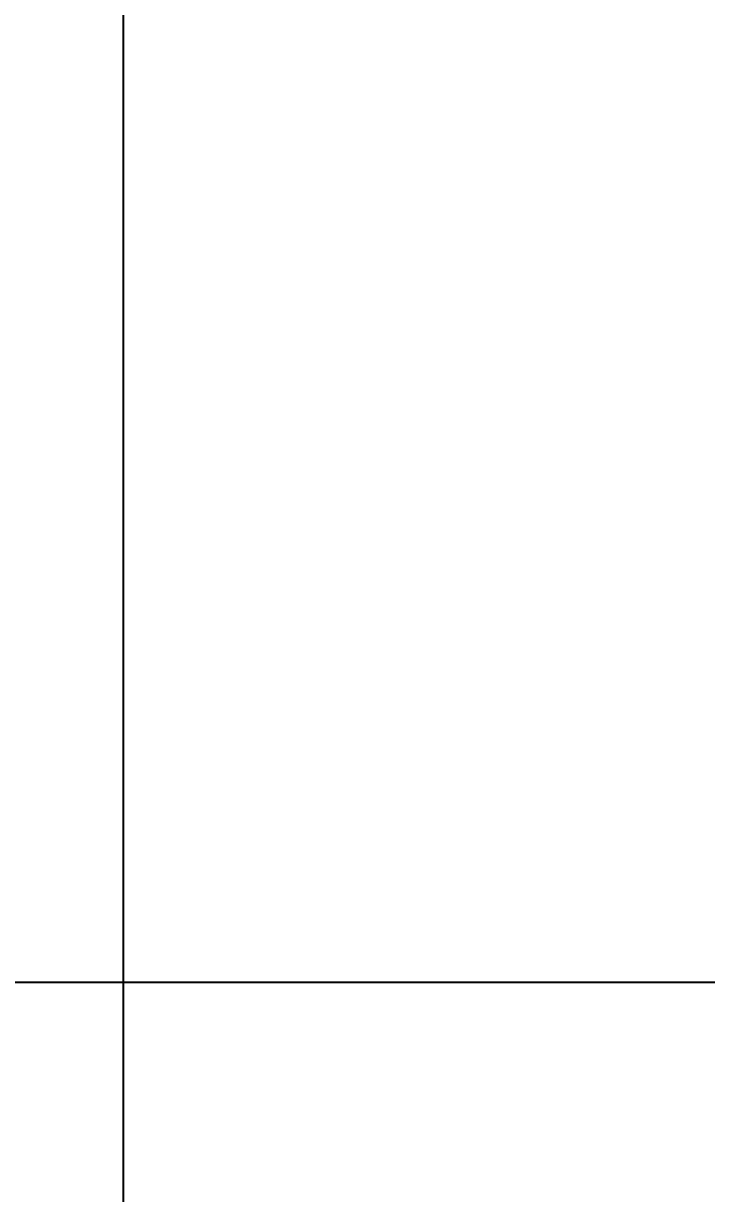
# Model space of a CAD drawing. Header units: inches. Extents: x -12418 to 57169, y -29325 to 19878.
# Drawn here: x 28177.5 to 28330.7, y -6937.6 to -6675.2 of the extents above; entities that cross this region are included whole.
import ezdxf

# ---------------------------------------------------------------- set-up
doc = ezdxf.new("R2010")
doc.units = ezdxf.units.IN
doc.header["$LTSCALE"] = 25
doc.header["$MEASUREMENT"] = 0
doc.header["$PDMODE"] = 3
doc.layers.get('0').update_dxf_attribs({"color": 8})
doc.layers.get('Defpoints').update_dxf_attribs({"color": 8})
doc.layers.add('00-Ground Floor$0$False Ceiling', color=251, linetype='Continuous')
doc.layers.add('E-DIM', color=6, linetype='Continuous', lineweight=18)
doc.styles.get("Standard").update_dxf_attribs({"font": 'arial.ttf'})
doc.dimstyles.get("Standard").update_dxf_attribs({"dimtxt": 150, "dimasz": 150, "dimexe": 0.18, "dimexo": 0.0625, "dimgap": 1, "dimtad": 1, "dimdec": 0, "dimlfac": 0.1, "dimzin": 0, "dimdsep": 46, "dimtxsty": 'Standard', "dimcen": 0.09, "dimclrd": 256, "dimclrt": 7, "dimadec": 0, "dimazin": 0, "dimtfac": 1, "dimtdec": 0, "dimtofl": 0, "dimtmove": 0, "dimatfit": 3, "dimfxl": 1, "dimtolj": 1, "dimtzin": 0, "dimarcsym": 0})

# ---------------------------------------------------------------- blocks, each defined once
blk = doc.blocks.new('00-Ground Floor$0$A$Ce9e1c4c3')
at = {"layer": '00-Ground Floor$0$False Ceiling', "color": 254, "linetype": 'Continuous'}
blk.add_line((-71800, -9957.43), (-71800, -6447.43), dxfattribs=at)
blk = doc.blocks.new('00-Ground Floor')
at = {"layer": '00-Ground Floor$0$False Ceiling', "color": 254}
blk.add_blockref('00-Ground Floor$0$A$Ce9e1c4c3', (100000, 0), dxfattribs=at)
blk = doc.blocks.new('*D305')
at = {"layer": 'Defpoints', "color": 0, "transparency": 16777216}
for p in [(28500, -6890.24), (26700, -7200), (28500, -7200)]:
    blk.add_point(p, dxfattribs=at)
at = {"layer": 'E-DIM', "color": 0, "lineweight": -2, "transparency": 16777216}
for p, q in [((26700, -7199.94), (26700, -6890.06)), ((28500, -7199.94), (28500, -6890.06))]:
    blk.add_line(p, q, dxfattribs=at)
at = {"layer": 'E-DIM', "lineweight": -2, "transparency": 16777216}
blk.add_line((26850, -6890.24), (28350, -6890.24), dxfattribs=at)
at = {"layer": 'E-DIM', "transparency": 16777216}
for points in [[(26850, -6865.24), (26850, -6915.24), (26700, -6890.24)], [(28350, -6865.24), (28350, -6915.24), (28500, -6890.24)]]:
    blk.add_solid(points, dxfattribs=at)
at = {"layer": 'E-DIM', "color": 7, "transparency": 16777216, "insert": (27600, -6812.66), "char_height": 150, "attachment_point": 5}
blk.add_mtext('\\A1;180', dxfattribs=at)

msp = doc.modelspace()

# ---------------------------------------------------------------- block references
msp.add_blockref('00-Ground Floor', (0, 0))

# ---------------------------------------------------------------- dimensions: what is measured, and where the dimension line sits
at = {"layer": 'E-DIM'}
dim = msp.add_linear_dim(base=(28500, -6890.24), p1=(26700, -7200), p2=(28500, -7200), dimstyle='Standard', dxfattribs=at)
dim.commit()
dim.dimension.update_dxf_attribs({"geometry": '*D305', "text_midpoint": (27600, -6812.66)})

doc.saveas('drawing.dxf')
